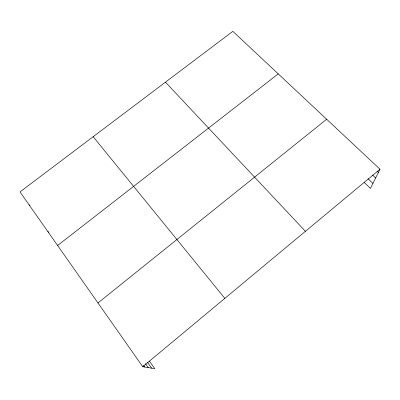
<?xml version="1.0" encoding="UTF-8"?>
<svg xmlns="http://www.w3.org/2000/svg" width="400" height="400" viewBox="0 0 400 400"><rect width="100%" height="100%" fill="white"/><g stroke="black" fill="none" stroke-linecap="round" stroke-linejoin="round"><path stroke-width="0.6" d="M149.42 361.135L154.78 368.67L142.745 366.7L20 191.915L232.835 31.33L380 169.235L370.44 188.42L364.175 182.39M142.745 366.7L380 169.235M97.97 302.94L326.65 119.24M57.615 245.475L278.24 73.875M47.855 231.58L48.75 232.205M29.06 204.815L30 205.525M377.045 171.145L378.41 172.43M372.55 175.05L375.64 177.98M368.055 178.745L372.935 183.41M165.47 82.155L305.41 231.315M93.165 136.71L224.835 298.375M147.41 362.17L151.655 368.16M145.445 363.63L148.25 367.6M143.685 365.5L144.76 367.03"/></g></svg>
